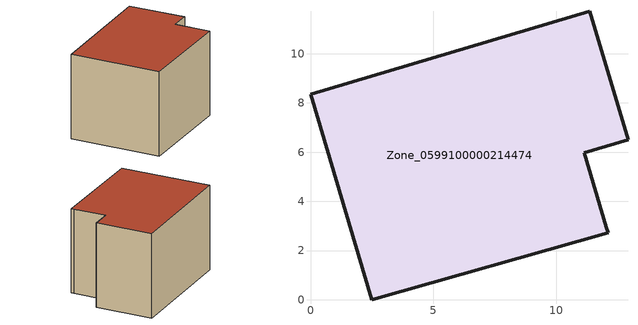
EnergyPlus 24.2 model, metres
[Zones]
Zone_0599100000214474
 floor ground (C_G): 0,8.35 11.35,11.73 12.91,6.51 11.13,5.98 12.03,2.95 12.11,2.72 2.49,0 z0
 wall outside (C_F): 11.35,11.73 0,8.35 2.49,0 12.11,2.72 12.03,2.95 11.13,5.98 12.91,6.51 11.35,11.73 z0:8.17
 roof outside (C_R): 12.91,6.51 11.35,11.73 0,8.35 2.49,0 12.11,2.72 12.03,2.95 11.13,5.98 z8.17
[BUILDING]
Pand.0599100000214474: North Axis=0; Terrain=City; Loads Convergence Tolerance Value=0.04; Temperature Convergence Tolerance Value=0.4; Solar Distribution=FullExterior; Maximum Number of Warmup Days=25; Minimum Number of Warmup Days=1
[Site:Location]
Rotterdam.The.Hague.AP_ZH_NLD Design_Conditions: Latitude=51.96; Longitude=4.45; Time Zone=1; Elevation=-4.5
[SITE:GROUNDTEMPERATURE:BUILDINGSURFACE]
18, 18, 18, 18, 18, 18, 18, 18, 18, 18, 18, 18
[MATERIAL] Thermal Absorptance=0.9; Solar Absorptance=0.7; Visible Absorptance=0.7
Name | Roughness | Thickness | Conductivity | Density | Specific Heat
G.TC.1975-1991 | MediumSmooth | 0.15 | 0.288461 | 540 | 1210
F.TC.1975-1991 | Rough | 0.3 | 0.230769 | 1920 | 840
R.TC.1975-1991 | MediumRough | 0.2 | 0.153846 | 1500 | 1000
[CONSTRUCTION]
C_G: G.TC.1975-1991
C_F: F.TC.1975-1991
C_R: R.TC.1975-1991
[ZONE]
Zone_0599100000214474: Type=1; Multiplier=1; Ceiling Height=Autocalculate; Volume=Autocalculate; Floor Area=autocalculate; Part of Total Floor Area=Yes
[ZONEINFILTRATION:DESIGNFLOWRATE]
Infil_Zone_0599100000214474: Zone or ZoneList or Space or SpaceList=Zone_0599100000214474; Schedule=AlwaysOn; Design Flow Rate Calculation Method=Flow/Area; Flow Rate per Floor Area=0.003; Constant Term Coefficient=1; Temperature Term Coefficient=0; Velocity Term Coefficient=0; Velocity Squared Term Coefficient=0
[HVACTEMPLATE:ZONE:IDEALLOADSAIRSYSTEM]
Zone_0599100000214474: Maximum Heating Supply Air Temperature=50; Minimum Cooling Supply Air Temperature=13; Maximum Heating Supply Air Humidity Ratio=0.0156; Minimum Cooling Supply Air Humidity Ratio=0.0077; Heating Limit=NoLimit; Cooling Limit=NoLimit; Dehumidification Control Type=ConstantSensibleHeatRatio; Cooling Sensible Heat Ratio=0.7; Dehumidification Setpoint=60; Humidification Control Type=None; Humidification Setpoint=30; Outdoor Air Method=None; Outdoor Air Flow Rate per Person=0.00944; Outdoor Air Flow Rate per Zone Floor Area=0; Outdoor Air Flow Rate per Zone=0; Demand Controlled Ventilation Type=None; Outdoor Air Economizer Type=NoEconomizer; Heat Recovery Type=None; Sensible Heat Recovery Effectiveness=0.7; Latent Heat Recovery Effectiveness=0.65
[ZONECONTROL:THERMOSTAT]
ThermostatControl_Zone_0599100000214474: Zone or ZoneList=Zone_0599100000214474; Control Type Schedule=DualSetpointControlType; Control 1=Thermostat_Zone_0599100000214474; Temperature Difference Between Cutout And Setpoint=0
[THERMOSTATSETPOINT:DUALSETPOINT]
Thermostat_Zone_0599100000214474: Heating Setpoint Temperature Schedule=HeatingSetpoint_Zone_0599100000214474; Cooling Setpoint Temperature Schedule=CoolingSetpoint_Zone_0599100000214474
[SCHEDULE:COMPACT]
HeatingSetpoint_Zone_0599100000214474: Through: 12/31, For: AllDays, Until: 24:00, 21
CoolingSetpoint_Zone_0599100000214474: Through: 12/31, For: AllDays, Until: 24:00, 24
DualSetpointControlType: Through: 12/31, For: AllDays, Until: 24:00, 4
AlwaysOn: Through: 12/31, For: AllDays, Until: 24:00, 1
